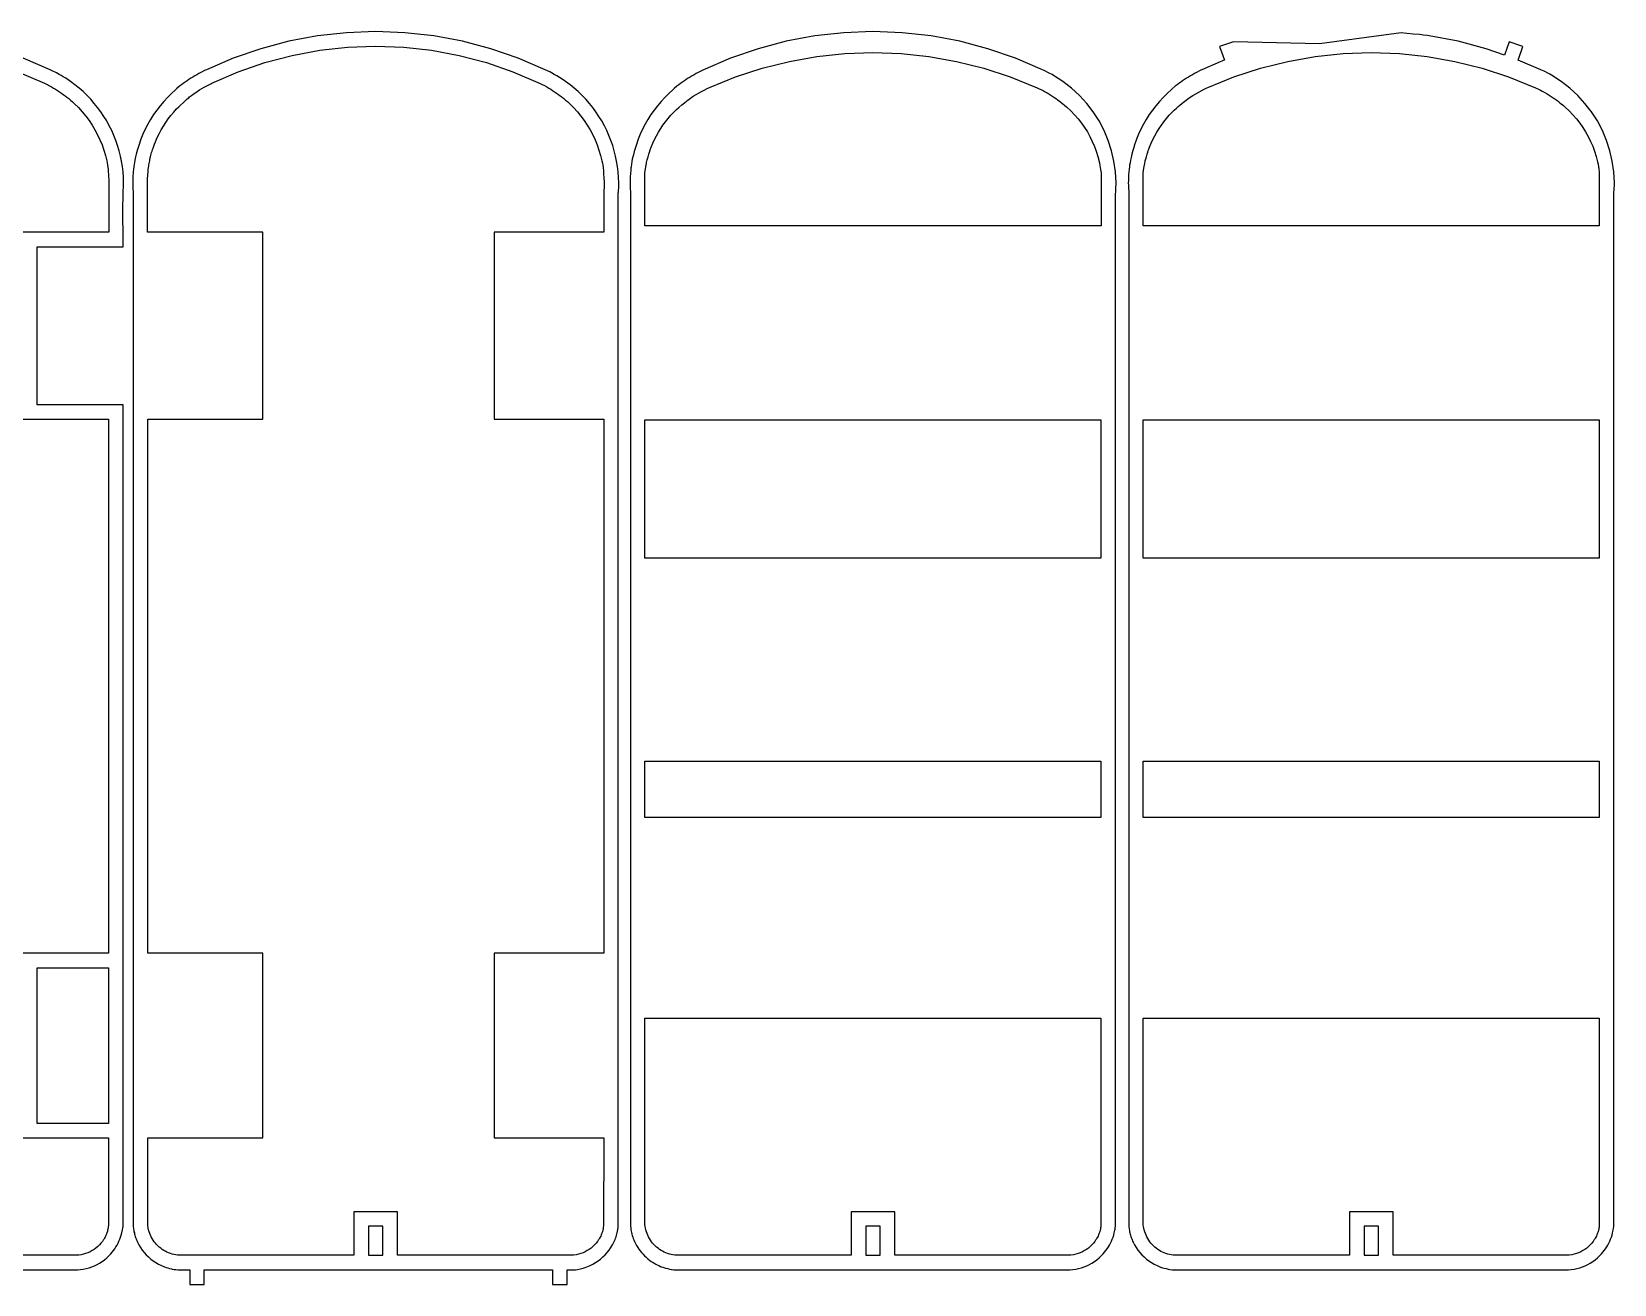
# Model space of a CAD drawing. Extents: x -0.2 to 42.7, y -68.2 to -33.5.
# Drawn here: x 28.8 to 42.42, y -55.93 to -45.15 of the extents above; entities that cross this region are included whole.
import ezdxf

# ---------------------------------------------------------------- set-up
doc = ezdxf.new("R2010")
doc.units = 0
doc.layers.get('0').update_dxf_attribs({"linetype": 'CONTINUOUS'})
doc.layers.add('SECTIONCUTEDGES', color=18, linetype='CONTINUOUS')

msp = doc.modelspace()

# ---------------------------------------------------------------- linework, layer by layer
msp.add_lwpolyline([(36.106, -55.432), (35.981, -55.432), (35.981, -55.682), (36.106, -55.682)], close=True)
at = {"layer": 'SECTIONCUTEDGES'}
for points in [[(30.163, -55.932), (30.288, -55.932), (30.288, -55.807), (33.286, -55.807), (33.286, -55.932), (33.411, -55.932), (33.411, -55.807), (33.411, -55.807), (33.475, -55.807), (33.483, -55.806), (33.501, -55.803), (33.526, -55.798), (33.549, -55.792), (33.567, -55.786), (33.581, -55.782), (33.608, -55.77), (33.632, -55.758), (33.655, -55.745), (33.677, -55.73), (33.699, -55.714), (33.719, -55.696), (33.738, -55.678), (33.756, -55.658), (33.773, -55.637), (33.788, -55.614), (33.802, -55.591), (33.811, -55.574), (33.819, -55.557), (33.824, -55.545), (33.828, -55.534), (33.832, -55.522), (33.836, -55.51), (33.839, -55.498), (33.841, -55.492), (33.845, -55.472), (33.847, -55.462), (33.85, -55.437), (33.85, -55.431), (33.851, -46.556), (33.851, -46.537), (33.852, -46.528), (33.855, -46.481), (33.855, -46.472), (33.855, -46.449), (33.854, -46.403), (33.85, -46.356), (33.845, -46.31), (33.837, -46.264), (33.828, -46.219), (33.817, -46.174), (33.803, -46.129), (33.788, -46.085), (33.771, -46.042), (33.752, -46), (33.732, -45.958), (33.709, -45.917), (33.685, -45.878), (33.659, -45.839), (33.632, -45.802), (33.603, -45.766), (33.572, -45.731), (33.54, -45.697), (33.507, -45.665), (33.472, -45.634), (33.436, -45.605), (33.398, -45.577), (33.36, -45.551), (33.345, -45.542), (33.323, -45.529), (33.3, -45.516), (33.276, -45.503), (33.261, -45.495), (33.241, -45.486), (33.222, -45.476), (32.99, -45.377), (32.753, -45.295), (32.51, -45.231), (32.264, -45.185), (32.014, -45.158), (31.763, -45.148), (31.513, -45.158), (31.263, -45.185), (31.016, -45.231), (30.774, -45.295), (30.536, -45.377), (30.306, -45.476), (30.295, -45.481), (30.258, -45.5), (30.241, -45.509), (30.224, -45.519), (30.206, -45.529), (30.189, -45.539), (30.173, -45.55), (30.156, -45.561), (30.14, -45.572), (30.123, -45.583), (30.107, -45.595), (30.092, -45.607), (30.076, -45.619), (30.052, -45.639), (30.04, -45.649), (30.005, -45.681), (29.971, -45.715), (29.939, -45.75), (29.908, -45.786), (29.879, -45.824), (29.852, -45.863), (29.826, -45.904), (29.802, -45.945), (29.78, -45.988), (29.76, -46.031), (29.742, -46.075), (29.724, -46.128), (29.718, -46.146), (29.711, -46.172), (29.703, -46.202), (29.697, -46.225), (29.691, -46.255), (29.687, -46.277), (29.685, -46.288), (29.682, -46.311), (29.679, -46.333), (29.677, -46.355), (29.676, -46.366), (29.674, -46.389), (29.672, -46.418), (29.672, -46.447), (29.672, -46.458), (29.672, -46.484), (29.673, -46.501), (29.675, -46.526), (29.676, -46.552), (29.676, -46.56), (29.677, -55.433), (29.677, -55.437), (29.678, -55.447), (29.68, -55.458), (29.681, -55.469), (29.683, -55.479), (29.686, -55.49), (29.688, -55.5), (29.691, -55.51), (29.694, -55.52), (29.697, -55.53), (29.701, -55.54), (29.705, -55.55), (29.709, -55.56), (29.714, -55.569), (29.719, -55.58), (29.725, -55.591), (29.739, -55.614), (29.754, -55.637), (29.771, -55.658), (29.789, -55.678), (29.808, -55.696), (29.828, -55.714), (29.849, -55.73), (29.872, -55.745), (29.895, -55.758), (29.919, -55.77), (29.945, -55.781), (29.96, -55.786), (29.974, -55.791), (29.99, -55.795), (30.006, -55.799), (30.011, -55.8), (30.03, -55.803), (30.044, -55.805), (30.061, -55.807), (30.068, -55.807), (30.163, -55.807)], [(34.235, -55.785), (34.242, -55.787), (34.257, -55.792), (34.264, -55.794), (34.278, -55.797), (34.293, -55.801), (34.308, -55.803), (34.315, -55.804), (34.33, -55.806), (34.345, -55.807), (37.741, -55.807), (37.763, -55.805), (37.788, -55.802), (37.813, -55.796), (37.837, -55.79), (37.861, -55.782), (37.884, -55.772), (37.907, -55.761), (37.928, -55.749), (37.95, -55.736), (37.97, -55.721), (37.989, -55.705), (38.008, -55.688), (38.025, -55.67), (38.037, -55.656), (38.048, -55.641), (38.059, -55.626), (38.069, -55.61), (38.079, -55.594), (38.088, -55.578), (38.096, -55.561), (38.103, -55.543), (38.109, -55.526), (38.115, -55.508), (38.12, -55.49), (38.125, -55.467), (38.127, -55.457), (38.129, -55.441), (38.13, -55.434), (38.13, -55.43), (38.13, -46.556), (38.131, -46.547), (38.132, -46.525), (38.134, -46.489), (38.135, -46.463), (38.135, -46.449), (38.13, -46.356), (38.117, -46.264), (38.097, -46.174), (38.068, -46.085), (38.032, -46), (37.989, -45.917), (37.939, -45.839), (37.883, -45.766), (37.82, -45.697), (37.752, -45.634), (37.678, -45.577), (37.596, -45.525), (37.584, -45.518), (37.561, -45.506), (37.518, -45.484), (37.501, -45.476), (37.27, -45.377), (37.033, -45.295), (36.79, -45.231), (36.544, -45.185), (36.294, -45.158), (36.043, -45.148), (35.792, -45.158), (35.543, -45.185), (35.296, -45.231), (35.054, -45.295), (34.816, -45.377), (34.578, -45.48), (34.567, -45.485), (34.55, -45.493), (34.538, -45.5), (34.521, -45.509), (34.503, -45.519), (34.486, -45.529), (34.469, -45.539), (34.453, -45.55), (34.436, -45.561), (34.42, -45.572), (34.403, -45.583), (34.387, -45.595), (34.371, -45.607), (34.356, -45.619), (34.333, -45.638), (34.32, -45.649), (34.285, -45.681), (34.251, -45.715), (34.219, -45.75), (34.188, -45.786), (34.159, -45.824), (34.131, -45.863), (34.106, -45.904), (34.082, -45.945), (34.06, -45.988), (34.04, -46.031), (34.022, -46.075), (34.004, -46.128), (33.996, -46.153), (33.988, -46.179), (33.981, -46.209), (33.979, -46.217), (33.972, -46.247), (33.969, -46.266), (33.965, -46.288), (33.962, -46.311), (33.96, -46.322), (33.958, -46.344), (33.955, -46.366), (33.953, -46.4), (33.952, -46.429), (33.952, -46.452), (33.952, -46.48), (33.953, -46.505), (33.955, -46.522), (33.956, -46.539), (33.956, -46.56), (33.956, -55.432), (33.958, -55.445), (33.96, -55.46), (33.962, -55.473), (33.965, -55.486), (33.968, -55.499), (33.971, -55.512), (33.975, -55.525), (33.98, -55.537), (33.985, -55.55), (33.99, -55.562), (33.996, -55.574), (34.002, -55.586), (34.009, -55.598), (34.018, -55.614), (34.029, -55.629), (34.04, -55.644), (34.052, -55.659), (34.064, -55.673), (34.077, -55.686), (34.091, -55.699), (34.105, -55.711), (34.12, -55.723), (34.135, -55.734), (34.151, -55.744), (34.167, -55.754), (34.173, -55.757), (34.187, -55.764), (34.2, -55.771), (34.214, -55.777), (34.221, -55.78)], [(39.887, -45.252), (39.145, -45.236), (39.027, -45.277), (39.055, -45.355), (39.068, -45.393), (39.062, -45.395), (39.046, -45.402), (39.03, -45.409), (38.874, -45.476), (38.865, -45.48), (38.853, -45.486), (38.832, -45.497), (38.81, -45.509), (38.792, -45.519), (38.775, -45.529), (38.758, -45.539), (38.741, -45.55), (38.725, -45.561), (38.708, -45.572), (38.692, -45.583), (38.676, -45.595), (38.66, -45.607), (38.645, -45.619), (38.618, -45.641), (38.612, -45.647), (38.574, -45.681), (38.54, -45.715), (38.508, -45.75), (38.477, -45.786), (38.448, -45.824), (38.42, -45.863), (38.395, -45.904), (38.371, -45.945), (38.349, -45.988), (38.329, -46.031), (38.311, -46.075), (38.291, -46.131), (38.287, -46.146), (38.279, -46.172), (38.272, -46.202), (38.265, -46.232), (38.26, -46.255), (38.256, -46.277), (38.252, -46.299), (38.251, -46.311), (38.248, -46.333), (38.245, -46.355), (38.243, -46.378), (38.243, -46.389), (38.241, -46.418), (38.241, -46.429), (38.24, -46.452), (38.241, -46.471), (38.242, -46.497), (38.244, -46.522), (38.244, -46.531), (38.245, -46.556), (38.245, -55.434), (38.246, -55.439), (38.247, -55.45), (38.248, -55.458), (38.25, -55.469), (38.252, -55.479), (38.254, -55.49), (38.257, -55.5), (38.26, -55.51), (38.263, -55.52), (38.266, -55.53), (38.27, -55.54), (38.274, -55.55), (38.278, -55.56), (38.282, -55.569), (38.29, -55.585), (38.294, -55.591), (38.308, -55.614), (38.323, -55.637), (38.339, -55.658), (38.357, -55.678), (38.376, -55.696), (38.397, -55.714), (38.418, -55.73), (38.441, -55.745), (38.464, -55.758), (38.488, -55.77), (38.513, -55.781), (38.519, -55.783), (38.535, -55.789), (38.549, -55.793), (38.566, -55.797), (38.584, -55.801), (38.598, -55.803), (38.617, -55.806), (38.634, -55.807), (42.03, -55.807), (42.052, -55.805), (42.077, -55.802), (42.102, -55.796), (42.126, -55.79), (42.15, -55.782), (42.173, -55.772), (42.195, -55.761), (42.217, -55.749), (42.238, -55.736), (42.259, -55.721), (42.278, -55.705), (42.296, -55.688), (42.314, -55.67), (42.326, -55.656), (42.337, -55.641), (42.348, -55.626), (42.358, -55.61), (42.368, -55.594), (42.377, -55.578), (42.385, -55.561), (42.392, -55.543), (42.398, -55.526), (42.404, -55.508), (42.409, -55.49), (42.414, -55.465), (42.417, -55.447), (42.419, -55.437), (42.419, -55.43), (42.419, -46.556), (42.42, -46.534), (42.421, -46.511), (42.422, -46.498), (42.424, -46.471), (42.424, -46.451), (42.419, -46.356), (42.406, -46.264), (42.385, -46.174), (42.357, -46.085), (42.321, -46), (42.278, -45.917), (42.228, -45.839), (42.171, -45.766), (42.109, -45.697), (42.04, -45.634), (41.967, -45.577), (41.882, -45.523), (41.868, -45.515), (41.862, -45.512), (41.819, -45.49), (41.79, -45.476), (41.596, -45.394), (41.637, -45.277), (41.519, -45.236), (41.479, -45.35), (41.322, -45.295), (41.079, -45.231), (40.829, -45.185), (40.816, -45.183), (40.781, -45.178), (40.747, -45.174), (40.692, -45.169), (40.638, -45.163), (40.588, -45.158)], [(29.996, -55.667), (29.981, -55.661), (29.967, -55.655), (29.952, -55.647), (29.939, -55.64), (29.926, -55.631), (29.913, -55.621), (29.9, -55.611), (29.889, -55.601), (29.878, -55.589), (29.867, -55.577), (29.857, -55.565), (29.848, -55.552), (29.84, -55.538), (29.832, -55.524), (29.825, -55.51), (29.819, -55.495), (29.814, -55.48), (29.809, -55.464), (29.806, -55.449), (29.802, -55.424), (29.801, -55.422), (29.801, -54.671), (30.791, -54.671), (30.791, -53.082), (29.801, -53.082), (29.801, -48.485), (30.791, -48.485), (30.791, -46.875), (29.798, -46.875), (29.799, -46.774), (29.8, -46.655), (29.8, -46.618), (29.8, -46.559), (29.798, -46.476), (29.798, -46.45), (29.799, -46.43), (29.8, -46.41), (29.801, -46.389), (29.802, -46.379), (29.804, -46.359), (29.806, -46.339), (29.808, -46.319), (29.81, -46.307), (29.812, -46.295), (29.814, -46.283), (29.816, -46.271), (29.818, -46.26), (29.82, -46.248), (29.823, -46.236), (29.826, -46.225), (29.829, -46.213), (29.832, -46.201), (29.835, -46.19), (29.839, -46.176), (29.842, -46.166), (29.85, -46.144), (29.859, -46.118), (29.867, -46.098), (29.883, -46.061), (29.9, -46.028), (29.917, -45.995), (29.936, -45.963), (29.957, -45.931), (29.978, -45.9), (30.001, -45.871), (30.025, -45.842), (30.05, -45.813), (30.068, -45.795), (30.083, -45.78), (30.108, -45.757), (30.126, -45.741), (30.14, -45.728), (30.155, -45.717), (30.162, -45.711), (30.177, -45.699), (30.192, -45.688), (30.208, -45.677), (30.227, -45.664), (30.247, -45.65), (30.268, -45.638), (30.288, -45.626), (30.309, -45.614), (30.343, -45.597), (30.354, -45.591), (30.581, -45.494), (30.81, -45.415), (31.044, -45.353), (31.282, -45.309), (31.522, -45.282), (31.763, -45.273), (32.005, -45.282), (32.245, -45.309), (32.483, -45.353), (32.717, -45.415), (32.945, -45.494), (33.18, -45.595), (33.196, -45.603), (33.215, -45.613), (33.235, -45.624), (33.253, -45.634), (33.27, -45.644), (33.286, -45.655), (33.303, -45.666), (33.319, -45.677), (33.336, -45.689), (33.351, -45.701), (33.367, -45.713), (33.383, -45.725), (33.398, -45.738), (33.413, -45.751), (33.431, -45.768), (33.466, -45.802), (33.499, -45.838), (33.529, -45.875), (33.558, -45.913), (33.584, -45.953), (33.609, -45.994), (33.631, -46.036), (33.651, -46.079), (33.669, -46.124), (33.685, -46.169), (33.699, -46.215), (33.71, -46.261), (33.714, -46.282), (33.717, -46.298), (33.72, -46.319), (33.723, -46.346), (33.725, -46.374), (33.727, -46.403), (33.729, -46.447), (33.729, -46.491), (33.728, -46.517), (33.728, -46.875), (32.783, -46.875), (32.783, -48.485), (33.726, -48.485), (33.726, -53.082), (32.783, -53.082), (32.783, -54.671), (33.726, -54.671), (33.725, -55.421), (33.722, -55.447), (33.72, -55.457), (33.718, -55.467), (33.715, -55.477), (33.712, -55.487), (33.708, -55.497), (33.704, -55.507), (33.7, -55.517), (33.695, -55.526), (33.69, -55.535), (33.685, -55.545), (33.679, -55.553), (33.673, -55.562), (33.66, -55.578), (33.647, -55.593), (33.632, -55.607), (33.617, -55.62), (33.601, -55.631), (33.584, -55.642), (33.566, -55.652), (33.548, -55.66), (33.529, -55.667), (33.51, -55.673), (33.49, -55.678), (33.467, -55.681), (33.461, -55.682), (33.454, -55.682), (31.951, -55.682), (31.951, -55.307), (31.576, -55.307), (31.576, -55.682), (30.072, -55.682), (30.058, -55.681), (30.042, -55.679), (30.026, -55.675), (30.011, -55.672)], [(34.081, -46.819), (34.081, -46.361), (34.085, -46.333), (34.089, -46.309), (34.093, -46.284), (34.095, -46.276), (34.1, -46.252), (34.107, -46.227), (34.113, -46.204), (34.119, -46.187), (34.125, -46.167), (34.135, -46.142), (34.148, -46.109), (34.163, -46.076), (34.18, -46.045), (34.197, -46.013), (34.216, -45.983), (34.236, -45.953), (34.258, -45.924), (34.281, -45.895), (34.304, -45.868), (34.33, -45.841), (34.353, -45.819), (34.373, -45.8), (34.399, -45.778), (34.42, -45.76), (34.442, -45.743), (34.449, -45.738), (34.472, -45.722), (34.497, -45.705), (34.522, -45.689), (34.542, -45.677), (34.568, -45.663), (34.589, -45.652), (34.616, -45.638), (34.636, -45.629), (34.861, -45.537), (35.09, -45.462), (35.324, -45.404), (35.561, -45.362), (35.802, -45.336), (36.043, -45.328), (36.285, -45.336), (36.525, -45.362), (36.763, -45.404), (36.997, -45.462), (37.225, -45.537), (37.457, -45.632), (37.469, -45.638), (37.488, -45.647), (37.507, -45.656), (37.524, -45.666), (37.541, -45.675), (37.558, -45.685), (37.575, -45.696), (37.591, -45.706), (37.608, -45.717), (37.624, -45.728), (37.631, -45.734), (37.647, -45.745), (37.662, -45.757), (37.678, -45.769), (37.693, -45.782), (37.709, -45.796), (37.746, -45.831), (37.778, -45.864), (37.809, -45.899), (37.837, -45.935), (37.864, -45.973), (37.889, -46.012), (37.911, -46.052), (37.931, -46.093), (37.949, -46.136), (37.965, -46.178), (37.978, -46.222), (37.992, -46.278), (37.997, -46.301), (38.002, -46.334), (38.006, -46.363), (38.006, -46.819)], [(38.37, -46.819), (38.37, -46.363), (38.372, -46.344), (38.375, -46.325), (38.378, -46.309), (38.382, -46.284), (38.387, -46.26), (38.389, -46.252), (38.396, -46.227), (38.402, -46.204), (38.408, -46.187), (38.412, -46.172), (38.417, -46.16), (38.424, -46.142), (38.437, -46.109), (38.452, -46.076), (38.468, -46.044), (38.486, -46.013), (38.505, -45.983), (38.525, -45.953), (38.547, -45.924), (38.569, -45.895), (38.593, -45.868), (38.621, -45.839), (38.636, -45.824), (38.655, -45.806), (38.669, -45.793), (38.684, -45.781), (38.702, -45.766), (38.716, -45.755), (38.738, -45.738), (38.753, -45.727), (38.781, -45.708), (38.796, -45.698), (38.821, -45.683), (38.847, -45.668), (38.867, -45.657), (38.894, -45.644), (38.91, -45.636), (38.924, -45.629), (39.15, -45.537), (39.379, -45.462), (39.613, -45.404), (39.85, -45.362), (40.091, -45.336), (40.332, -45.328), (40.574, -45.336), (40.814, -45.362), (41.052, -45.404), (41.286, -45.462), (41.514, -45.537), (41.744, -45.631), (41.752, -45.634), (41.766, -45.641), (41.787, -45.652), (41.804, -45.661), (41.821, -45.67), (41.839, -45.68), (41.847, -45.685), (41.864, -45.696), (41.88, -45.706), (41.897, -45.717), (41.912, -45.728), (41.928, -45.739), (41.944, -45.751), (41.951, -45.757), (41.967, -45.769), (41.986, -45.785), (42, -45.798), (42.035, -45.83), (42.067, -45.864), (42.098, -45.899), (42.126, -45.935), (42.153, -45.973), (42.177, -46.012), (42.2, -46.052), (42.22, -46.093), (42.238, -46.135), (42.254, -46.178), (42.267, -46.222), (42.279, -46.269), (42.284, -46.29), (42.288, -46.315), (42.29, -46.325), (42.294, -46.363), (42.294, -46.819)], [(34.08, -49.68), (34.08, -48.49), (38.005, -48.49), (38.005, -49.68)], [(38.37, -49.68), (38.37, -48.49), (42.294, -48.49), (42.294, -49.68)], [(34.081, -51.913), (34.081, -51.427), (38.005, -51.427), (38.005, -51.913)], [(38.37, -51.913), (38.37, -51.427), (42.294, -51.427), (42.294, -51.913)], [(28.851, -54.546), (28.851, -53.207), (29.464, -53.207), (29.464, -54.546)], [(34.276, -55.667), (34.261, -55.661), (34.246, -55.655), (34.232, -55.647), (34.219, -55.64), (34.205, -55.631), (34.193, -55.621), (34.18, -55.611), (34.169, -55.601), (34.158, -55.589), (34.147, -55.577), (34.137, -55.565), (34.128, -55.552), (34.12, -55.538), (34.112, -55.524), (34.105, -55.51), (34.099, -55.495), (34.094, -55.48), (34.089, -55.464), (34.085, -55.449), (34.082, -55.43), (34.081, -55.425), (34.081, -55.421), (34.081, -53.642), (38.005, -53.642), (38.005, -55.423), (38.004, -55.437), (38.002, -55.445), (38, -55.457), (37.998, -55.467), (37.995, -55.477), (37.992, -55.487), (37.988, -55.497), (37.984, -55.507), (37.98, -55.517), (37.975, -55.526), (37.97, -55.535), (37.965, -55.545), (37.959, -55.553), (37.953, -55.562), (37.94, -55.578), (37.927, -55.593), (37.912, -55.607), (37.897, -55.62), (37.881, -55.631), (37.863, -55.642), (37.846, -55.652), (37.827, -55.66), (37.809, -55.667), (37.789, -55.673), (37.77, -55.678), (37.747, -55.681), (37.737, -55.682), (37.733, -55.682), (36.231, -55.682), (36.231, -55.307), (35.856, -55.307), (35.856, -55.682), (34.351, -55.682), (34.338, -55.681), (34.322, -55.679), (34.306, -55.675), (34.291, -55.672)], [(38.565, -55.667), (38.55, -55.661), (38.535, -55.655), (38.521, -55.648), (38.508, -55.64), (38.494, -55.631), (38.481, -55.621), (38.469, -55.611), (38.458, -55.601), (38.446, -55.589), (38.436, -55.577), (38.426, -55.565), (38.417, -55.552), (38.409, -55.538), (38.401, -55.524), (38.394, -55.51), (38.388, -55.495), (38.382, -55.48), (38.378, -55.464), (38.374, -55.449), (38.372, -55.433), (38.37, -55.424), (38.37, -55.422), (38.37, -53.641), (42.294, -53.642), (42.294, -55.421), (42.294, -55.428), (42.292, -55.441), (42.291, -55.447), (42.289, -55.457), (42.287, -55.467), (42.284, -55.477), (42.281, -55.487), (42.277, -55.497), (42.273, -55.507), (42.269, -55.517), (42.264, -55.526), (42.259, -55.535), (42.253, -55.545), (42.248, -55.553), (42.242, -55.562), (42.229, -55.578), (42.216, -55.593), (42.201, -55.607), (42.186, -55.62), (42.169, -55.631), (42.152, -55.642), (42.135, -55.652), (42.116, -55.66), (42.098, -55.667), (42.078, -55.673), (42.059, -55.678), (42.035, -55.681), (42.025, -55.682), (42.022, -55.682), (40.52, -55.682), (40.52, -55.307), (40.145, -55.307), (40.145, -55.682), (38.64, -55.682), (38.626, -55.681), (38.611, -55.679), (38.595, -55.675), (38.58, -55.672)], [(31.701, -55.682), (31.826, -55.682), (31.826, -55.432), (31.701, -55.432)], [(40.27, -55.682), (40.395, -55.682), (40.395, -55.432), (40.27, -55.432)]]:
    msp.add_lwpolyline(points, close=True, dxfattribs=at)
for points in [[(25.803, -55.807), (29.2, -55.807), (29.222, -55.805), (29.247, -55.802), (29.272, -55.796), (29.296, -55.79), (29.319, -55.782), (29.343, -55.772), (29.365, -55.761), (29.387, -55.749), (29.408, -55.736), (29.429, -55.721), (29.448, -55.705), (29.466, -55.688), (29.484, -55.67), (29.496, -55.656), (29.507, -55.641), (29.518, -55.626), (29.528, -55.61), (29.538, -55.594), (29.546, -55.578), (29.554, -55.561), (29.562, -55.543), (29.568, -55.526), (29.574, -55.508), (29.579, -55.49), (29.585, -55.462), (29.588, -55.445), (29.589, -55.436), (29.589, -55.43), (29.589, -48.36), (28.851, -48.36), (28.851, -47), (29.589, -47), (29.589, -46.89), (29.588, -46.744), (29.588, -46.67), (29.588, -46.652), (29.589, -46.579), (29.589, -46.551), (29.591, -46.52), (29.593, -46.485), (29.594, -46.458), (29.594, -46.451), (29.592, -46.403), (29.589, -46.356), (29.583, -46.31), (29.576, -46.264), (29.567, -46.219), (29.555, -46.174), (29.542, -46.129), (29.527, -46.085), (29.51, -46.042), (29.491, -46), (29.47, -45.958), (29.448, -45.917), (29.424, -45.878), (29.398, -45.839), (29.37, -45.802), (29.341, -45.766), (29.311, -45.731), (29.279, -45.697), (29.245, -45.665), (29.21, -45.634), (29.174, -45.605), (29.137, -45.577), (29.095, -45.549), (29.074, -45.536), (29.056, -45.525), (29.039, -45.516), (29.015, -45.503), (28.98, -45.486), (28.961, -45.476), (28.729, -45.377)], [(28.684, -45.494), (28.914, -45.592), (28.931, -45.601), (28.957, -45.614), (28.974, -45.624), (28.991, -45.634), (29.008, -45.644), (29.025, -45.655), (29.042, -45.666), (29.058, -45.677), (29.074, -45.689), (29.09, -45.701), (29.106, -45.713), (29.121, -45.725), (29.136, -45.738), (29.153, -45.753), (29.171, -45.769), (29.205, -45.802), (29.237, -45.838), (29.268, -45.875), (29.296, -45.913), (29.323, -45.953), (29.347, -45.994), (29.37, -46.036), (29.39, -46.079), (29.408, -46.124), (29.424, -46.169), (29.437, -46.215), (29.448, -46.261), (29.452, -46.277), (29.455, -46.298), (29.458, -46.319), (29.46, -46.331), (29.462, -46.353), (29.464, -46.382), (29.465, -46.389), (29.467, -46.431), (29.467, -46.472), (29.466, -46.575), (29.466, -46.633), (29.467, -46.855), (29.467, -46.875), (28.522, -46.875)], [(28.522, -48.485), (29.464, -48.485), (29.464, -53.082), (28.522, -53.082)], [(28.522, -54.671), (29.464, -54.671), (29.464, -55.423), (29.462, -55.437), (29.461, -55.444), (29.459, -55.457), (29.456, -55.467), (29.454, -55.477), (29.45, -55.487), (29.447, -55.497), (29.443, -55.507), (29.438, -55.517), (29.434, -55.526), (29.429, -55.535), (29.423, -55.545), (29.418, -55.553), (29.411, -55.562), (29.399, -55.578), (29.385, -55.593), (29.371, -55.607), (29.356, -55.62), (29.339, -55.631), (29.322, -55.642), (29.305, -55.652), (29.286, -55.66), (29.267, -55.667), (29.248, -55.673), (29.228, -55.678), (29.208, -55.681), (29.194, -55.682), (27.689, -55.682)]]:
    msp.add_lwpolyline(points, dxfattribs=at)

doc.saveas('drawing.dxf')
